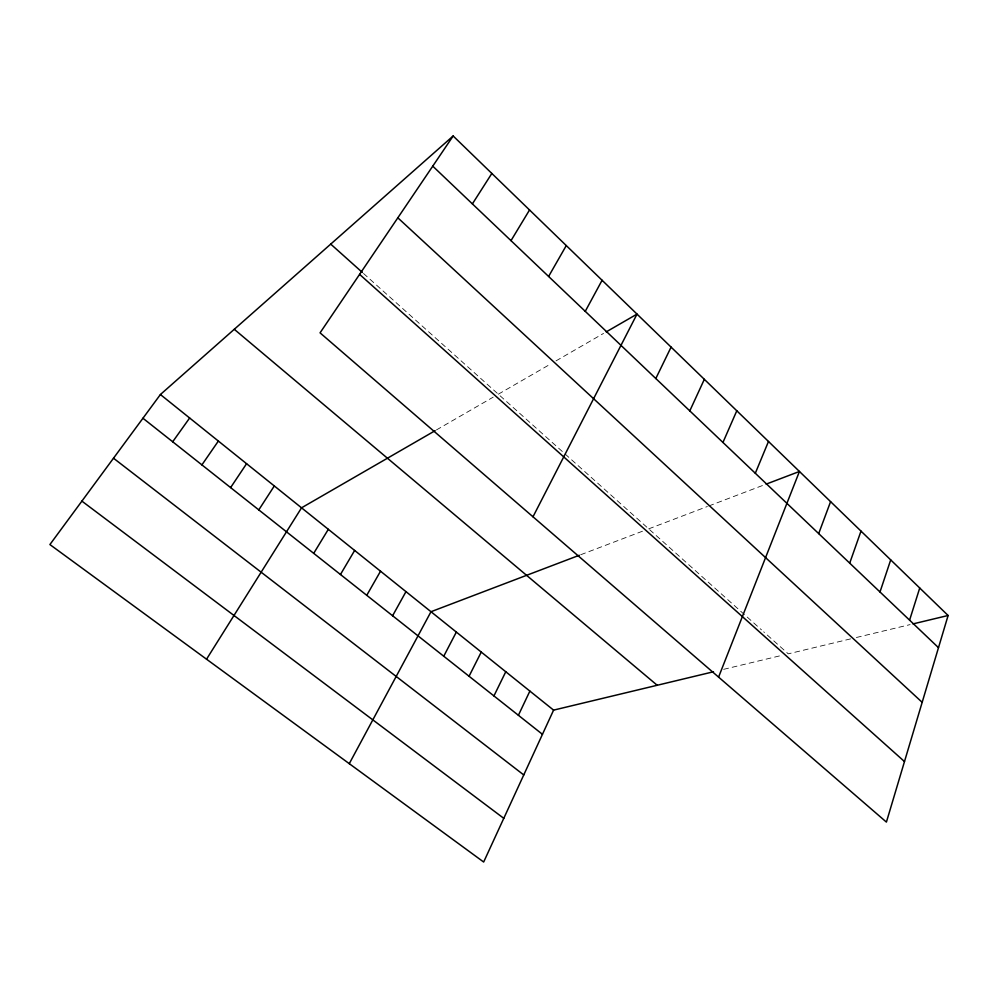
<?xml version="1.0" encoding="UTF-8"?>
<svg xmlns="http://www.w3.org/2000/svg" width="998" height="998" viewBox="0 0 998 998"><rect width="100%" height="100%" fill="white"/><g stroke="black" fill="none" stroke-linecap="round" stroke-linejoin="round"><path stroke-width="0.75" stroke-dasharray="4.99 3.74" d="M436.425 429.938L493.187 397.154M498.326 394.198L549.436 364.682M556.011 360.877L603.553 333.419M580.699 554.738L643.061 530.998M648.688 528.853L707.37 506.51M708.792 505.974L764.705 484.691M723.65 669.334L782.245 655.274M850.583 638.882L788.258 653.84L763.707 631.846M856.384 637.497L910.076 624.611M363.497 273.464L761.474 629.85"/><path stroke-width="1.5" d="M948.1 615.492L886.411 822.09L320.059 332.845L453.154 135.977L948.1 615.492L912.983 623.912M909.59 620.157L919.732 588.009M879.999 591.989L890.703 559.89M849.71 563.146L861 531.111M818.684 533.606L830.586 501.645M718.585 677.118L799.435 471.468L766.14 484.142M755.311 473.264L768.485 441.478M722.951 442.451L736.798 410.777M713.483 671.766L553.591 710.127L483.668 862.023L49.9 544.559L160.404 394.534L453.154 135.977M689.793 410.889L704.339 379.327M518.399 715.279L529.876 691.09M655.811 378.529L671.093 347.117M493.935 695.918L505.774 671.741M469.06 676.245L481.261 652.068M532.994 516.789L637.011 314.108L606.21 331.897M443.748 656.222L456.336 632.071M349.275 763.67L430.986 611.724L579.264 555.275M585.252 311.351L602.093 280.263M392.601 615.754L405.974 591.639M548.601 276.458L566.278 245.57M366.753 595.307L380.525 571.205M340.455 574.499L354.652 550.434M511.001 240.643L529.539 209.979M313.709 553.341L328.33 529.314M206.536 659.204L301.546 507.82L435.128 430.687M472.391 203.891L491.839 173.452M258.794 509.891L274.313 485.951M230.613 487.598L246.581 463.696M201.908 464.893L218.362 441.054M172.691 441.777L189.645 418M81.898 501.121L503.778 818.335M113.498 458.207L523.75 774.935M142.939 418.237L542.45 734.316M160.404 394.534L553.591 710.127M234.268 329.29L657.195 685.264M330.725 244.111L362.374 272.442M359.592 274.375L904.487 761.561M397.828 217.814L922.177 702.33M432.758 166.155L938.494 647.677"/></g></svg>
